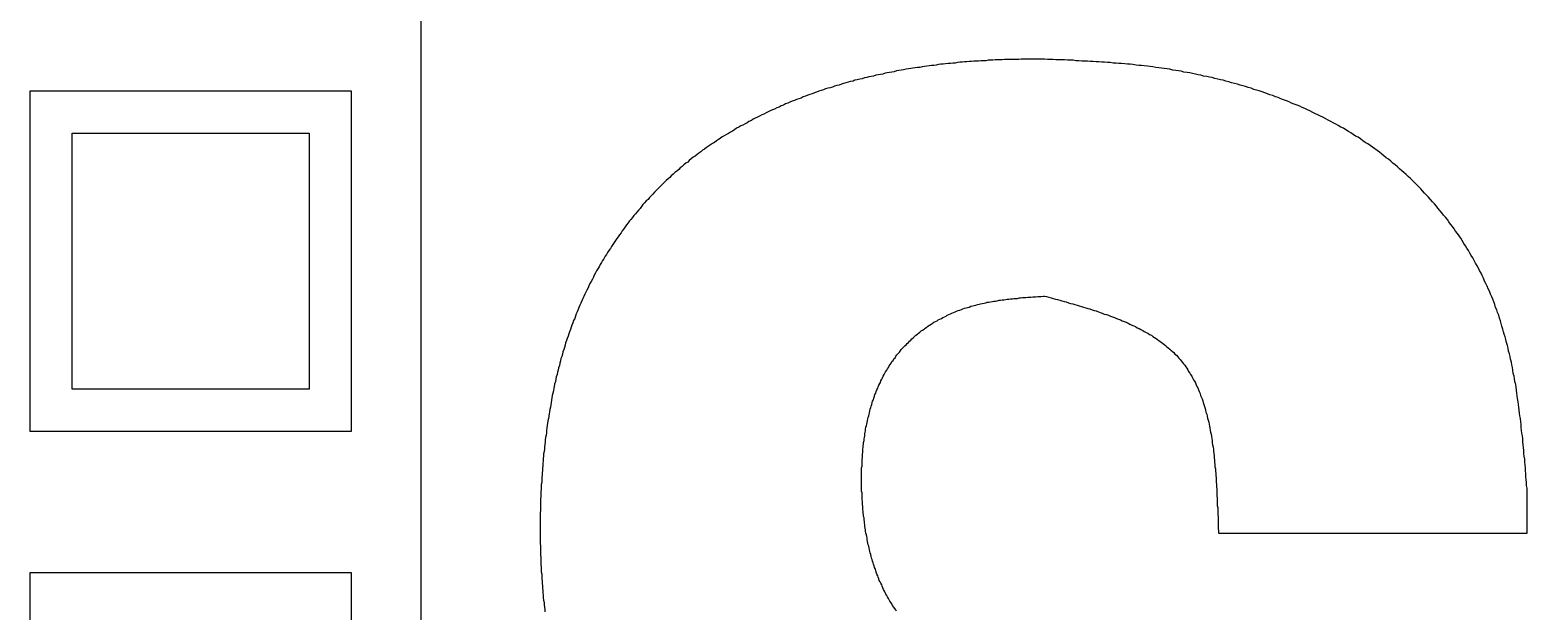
# Model space of a CAD drawing. Extents: x 79 to 365, y 158 to 362.
# Drawn here: x 126.534 to 130.348, y 337.45 to 338.929 of the extents above; entities that cross this region are included whole.
import ezdxf

# ---------------------------------------------------------------- set-up
doc = ezdxf.new("R2010")
doc.units = 0
doc.linetypes.add('CENTER', pattern=[17.5, 13, -1.5, 1.5, -1.5])
doc.layers.get('0').update_dxf_attribs({"linetype": 'CONTINUOUS'})
doc.layers.add('CENTER', color=1, linetype='CENTER')

msp = doc.modelspace()

# ---------------------------------------------------------------- linework, layer by layer
at = {"color": 7, "linetype": 'CONTINUOUS'}
for p, q in [((126.5344, 338.7737), (126.5344, 337.9078)), ((127.3535, 338.7737), (126.5344, 338.7737)), ((127.3535, 337.9078), (127.3535, 338.7737)), ((126.6417, 338.0151), (126.6417, 338.6665)), ((126.6417, 338.6665), (127.2458, 338.6665)), ((127.2458, 338.6665), (127.2458, 338.0151)), ((127.2458, 338.0151), (126.6417, 338.0151)), ((126.5344, 337.9078), (127.3535, 337.9078)), ((130.3479, 337.6486), (130.3479, 337.7626)), ((129.5618, 337.6486), (130.3479, 337.6486)), ((126.5344, 337.5473), (126.5344, 334.7122)), ((127.3535, 337.5473), (126.5344, 337.5473)), ((127.3535, 334.7122), (127.3535, 337.5473))]:
    msp.add_line(p, q, dxfattribs=at)
at = {"color": 7}
for points in [[(129.119, 338.855, 0), (129.113, 338.855, 0), (129.107, 338.855, 0), (129.101, 338.855, 0), (129.095, 338.855, 0), (129.089, 338.855, 0), (129.083, 338.855, 0), (129.077, 338.855, 0), (129.071, 338.855, 0), (129.065, 338.855, 0), (129.059, 338.855, 0), (129.053, 338.854, 0), (129.047, 338.854, 0), (129.041, 338.854, 0), (129.035, 338.854, 0), (129.029, 338.854, 0), (129.023, 338.854, 0), (129.017, 338.854, 0), (129.011, 338.853, 0), (129.005, 338.853, 0), (128.999, 338.853, 0), (128.993, 338.853, 0), (128.987, 338.852, 0), (128.981, 338.852, 0), (128.975, 338.852, 0), (128.969, 338.851, 0), (128.963, 338.851, 0), (128.957, 338.851, 0), (128.951, 338.85, 0), (128.945, 338.85, 0), (128.939, 338.85, 0), (128.933, 338.849, 0), (128.927, 338.849, 0), (128.921, 338.848, 0), (128.915, 338.848, 0), (128.909, 338.847, 0), (128.903, 338.847, 0), (128.897, 338.846, 0), (128.891, 338.845, 0), (128.885, 338.845, 0), (128.879, 338.844, 0), (128.873, 338.844, 0), (128.867, 338.843, 0), (128.861, 338.842, 0), (128.855, 338.842, 0), (128.849, 338.841, 0), (128.843, 338.84, 0), (128.837, 338.839, 0), (128.831, 338.839, 0), (128.825, 338.838, 0), (128.819, 338.837, 0), (128.813, 338.836, 0), (128.807, 338.835, 0), (128.801, 338.834, 0), (128.795, 338.834, 0), (128.789, 338.833, 0), (128.783, 338.832, 0), (128.778, 338.831, 0), (128.772, 338.83, 0), (128.766, 338.829, 0), (128.76, 338.828, 0), (128.754, 338.827, 0), (128.748, 338.826, 0), (128.742, 338.825, 0), (128.736, 338.823, 0), (128.73, 338.822, 0), (128.724, 338.821, 0), (128.718, 338.82, 0), (128.713, 338.819, 0), (128.707, 338.817, 0), (128.701, 338.816, 0), (128.695, 338.815, 0), (128.689, 338.814, 0), (128.683, 338.812, 0), (128.677, 338.811, 0), (128.671, 338.81, 0), (128.666, 338.808, 0), (128.66, 338.807, 0), (128.654, 338.805, 0), (128.648, 338.804, 0), (128.642, 338.802, 0), (128.636, 338.801, 0), (128.631, 338.799, 0), (128.625, 338.798, 0), (128.619, 338.796, 0), (128.613, 338.795, 0), (128.607, 338.793, 0), (128.602, 338.791, 0), (128.596, 338.789, 0), (128.59, 338.788, 0), (128.584, 338.786, 0), (128.579, 338.784, 0), (128.573, 338.782, 0), (128.567, 338.781, 0), (128.561, 338.779, 0), (128.556, 338.777, 0), (128.55, 338.775, 0), (128.544, 338.773, 0), (128.538, 338.771, 0), (128.533, 338.769, 0), (128.527, 338.767, 0), (128.521, 338.765, 0), (128.516, 338.763, 0), (128.51, 338.761, 0), (128.504, 338.759, 0), (128.499, 338.756, 0), (128.493, 338.754, 0), (128.487, 338.752, 0), (128.482, 338.75, 0), (128.476, 338.748, 0), (128.47, 338.745, 0), (128.465, 338.743, 0), (128.459, 338.741, 0), (128.454, 338.738, 0), (128.448, 338.736, 0), (128.443, 338.733, 0), (128.437, 338.731, 0), (128.431, 338.728, 0), (128.426, 338.726, 0), (128.42, 338.723, 0), (128.415, 338.721, 0), (128.41, 338.718, 0), (128.404, 338.715, 0), (128.399, 338.713, 0), (128.393, 338.71, 0), (128.388, 338.707, 0), (128.382, 338.705, 0), (128.377, 338.702, 0), (128.372, 338.699, 0), (128.366, 338.696, 0), (128.361, 338.693, 0), (128.356, 338.69, 0), (128.35, 338.687, 0), (128.345, 338.685, 0), (128.34, 338.682, 0), (128.334, 338.679, 0), (128.329, 338.675, 0), (128.324, 338.672, 0), (128.319, 338.669, 0), (128.314, 338.666, 0), (128.309, 338.663, 0), (128.303, 338.66, 0), (128.298, 338.657, 0), (128.293, 338.653, 0), (128.288, 338.65, 0), (128.283, 338.647, 0), (128.278, 338.643, 0), (128.273, 338.64, 0), (128.268, 338.637, 0), (128.263, 338.633, 0), (128.258, 338.63, 0), (128.253, 338.626, 0), (128.248, 338.623, 0), (128.243, 338.619, 0), (128.238, 338.616, 0), (128.234, 338.612, 0), (128.229, 338.608, 0), (128.224, 338.605, 0), (128.219, 338.601, 0), (128.214, 338.597, 0), (128.21, 338.593, 0), (128.205, 338.59, 0), (128.2, 338.586, 0), (128.196, 338.582, 0), (128.191, 338.578, 0), (128.187, 338.574, 0), (128.182, 338.57, 0), (128.177, 338.566, 0), (128.173, 338.562, 0), (128.168, 338.558, 0), (128.164, 338.554, 0), (128.16, 338.55, 0), (128.155, 338.546, 0), (128.151, 338.542, 0), (128.146, 338.537, 0), (128.142, 338.533, 0), (128.138, 338.529, 0), (128.134, 338.525, 0), (128.129, 338.52, 0), (128.125, 338.516, 0), (128.121, 338.511, 0), (128.117, 338.507, 0), (128.113, 338.503, 0), (128.109, 338.498, 0), (128.104, 338.494, 0), (128.1, 338.489, 0), (128.096, 338.485, 0), (128.092, 338.48, 0), (128.089, 338.475, 0), (128.085, 338.471, 0), (128.081, 338.466, 0), (128.077, 338.461, 0), (128.073, 338.457, 0), (128.069, 338.452, 0), (128.065, 338.447, 0), (128.062, 338.443, 0), (128.058, 338.438, 0), (128.054, 338.433, 0), (128.051, 338.428, 0), (128.047, 338.423, 0), (128.043, 338.418, 0), (128.04, 338.413, 0), (128.036, 338.408, 0), (128.033, 338.403, 0), (128.029, 338.398, 0), (128.026, 338.393, 0), (128.023, 338.388, 0), (128.019, 338.383, 0), (128.016, 338.378, 0), (128.013, 338.373, 0), (128.009, 338.368, 0), (128.006, 338.363, 0), (128.003, 338.358, 0), (128, 338.353, 0), (127.996, 338.347, 0), (127.993, 338.342, 0), (127.99, 338.337, 0), (127.987, 338.332, 0), (127.984, 338.326, 0), (127.981, 338.321, 0), (127.978, 338.316, 0), (127.975, 338.311, 0), (127.972, 338.305, 0), (127.97, 338.3, 0), (127.967, 338.295, 0), (127.964, 338.289, 0), (127.961, 338.284, 0), (127.958, 338.278, 0), (127.956, 338.273, 0), (127.953, 338.267, 0), (127.95, 338.262, 0), (127.948, 338.257, 0), (127.945, 338.251, 0), (127.943, 338.246, 0), (127.94, 338.24, 0), (127.938, 338.234, 0), (127.935, 338.229, 0), (127.933, 338.223, 0), (127.931, 338.218, 0), (127.928, 338.212, 0), (127.926, 338.207, 0), (127.924, 338.201, 0), (127.922, 338.195, 0), (127.919, 338.19, 0), (127.917, 338.184, 0), (127.915, 338.178, 0), (127.913, 338.173, 0), (127.911, 338.167, 0), (127.909, 338.161, 0), (127.907, 338.156, 0), (127.905, 338.15, 0), (127.903, 338.144, 0), (127.901, 338.139, 0), (127.899, 338.133, 0), (127.898, 338.127, 0), (127.896, 338.121, 0), (127.894, 338.116, 0), (127.892, 338.11, 0), (127.891, 338.104, 0), (127.889, 338.098, 0), (127.887, 338.093, 0), (127.886, 338.087, 0), (127.884, 338.081, 0), (127.883, 338.075, 0), (127.881, 338.069, 0), (127.88, 338.063, 0), (127.878, 338.058, 0), (127.877, 338.052, 0), (127.875, 338.046, 0), (127.874, 338.04, 0), (127.873, 338.034, 0), (127.871, 338.028, 0), (127.87, 338.022, 0), (127.869, 338.017, 0), (127.868, 338.011, 0), (127.866, 338.005, 0), (127.865, 337.999, 0), (127.864, 337.993, 0), (127.863, 337.987, 0), (127.862, 337.981, 0), (127.861, 337.975, 0), (127.86, 337.969, 0), (127.859, 337.963, 0), (127.858, 337.957, 0), (127.857, 337.952, 0), (127.856, 337.946, 0), (127.855, 337.94, 0), (127.854, 337.934, 0), (127.853, 337.928, 0), (127.852, 337.922, 0), (127.851, 337.916, 0), (127.85, 337.91, 0), (127.85, 337.904, 0), (127.849, 337.898, 0), (127.848, 337.892, 0), (127.847, 337.886, 0), (127.847, 337.88, 0), (127.846, 337.874, 0), (127.845, 337.868, 0), (127.845, 337.862, 0), (127.844, 337.856, 0), (127.843, 337.85, 0), (127.843, 337.844, 0), (127.842, 337.838, 0), (127.842, 337.832, 0), (127.841, 337.826, 0), (127.841, 337.82, 0), (127.84, 337.814, 0), (127.84, 337.808, 0), (127.839, 337.802, 0), (127.839, 337.796, 0), (127.838, 337.79, 0), (127.838, 337.784, 0), (127.838, 337.778, 0), (127.837, 337.772, 0), (127.837, 337.766, 0), (127.837, 337.76, 0), (127.836, 337.754, 0), (127.836, 337.748, 0), (127.836, 337.742, 0), (127.835, 337.736, 0), (127.835, 337.73, 0), (127.835, 337.724, 0), (127.835, 337.718, 0), (127.835, 337.712, 0), (127.835, 337.706, 0), (127.834, 337.7, 0), (127.834, 337.694, 0), (127.834, 337.688, 0), (127.834, 337.682, 0), (127.834, 337.676, 0), (127.834, 337.67, 0), (127.834, 337.664, 0), (127.834, 337.658, 0), (127.834, 337.652, 0), (127.834, 337.646, 0), (127.834, 337.64, 0), (127.834, 337.634, 0), (127.834, 337.628, 0), (127.834, 337.622, 0), (127.835, 337.616, 0), (127.835, 337.61, 0), (127.835, 337.604, 0), (127.835, 337.598, 0), (127.835, 337.592, 0), (127.836, 337.586, 0), (127.836, 337.58, 0), (127.836, 337.574, 0), (127.836, 337.568, 0), (127.837, 337.562, 0), (127.837, 337.556, 0), (127.837, 337.55, 0), (127.838, 337.544, 0), (127.838, 337.538, 0), (127.838, 337.532, 0), (127.839, 337.526, 0), (127.839, 337.52, 0), (127.84, 337.514, 0), (127.84, 337.508, 0), (127.841, 337.502, 0), (127.841, 337.496, 0), (127.842, 337.49, 0), (127.842, 337.484, 0), (127.843, 337.478, 0), (127.844, 337.472, 0), (127.844, 337.466, 0), (127.845, 337.46, 0), (127.846, 337.454, 0), (127.846, 337.448, 0)], [(130.348, 337.763, 0), (130.347, 337.77, 0), (130.347, 337.777, 0), (130.346, 337.785, 0), (130.345, 337.792, 0), (130.345, 337.8, 0), (130.344, 337.807, 0), (130.344, 337.814, 0), (130.343, 337.822, 0), (130.342, 337.829, 0), (130.342, 337.837, 0), (130.341, 337.844, 0), (130.34, 337.851, 0), (130.34, 337.859, 0), (130.339, 337.866, 0), (130.338, 337.873, 0), (130.337, 337.881, 0), (130.337, 337.888, 0), (130.336, 337.896, 0), (130.335, 337.903, 0), (130.334, 337.91, 0), (130.333, 337.918, 0), (130.333, 337.925, 0), (130.332, 337.932, 0), (130.331, 337.94, 0), (130.33, 337.947, 0), (130.329, 337.954, 0), (130.328, 337.961, 0), (130.327, 337.969, 0), (130.326, 337.976, 0), (130.325, 337.983, 0), (130.324, 337.991, 0), (130.323, 337.998, 0), (130.322, 338.005, 0), (130.321, 338.012, 0), (130.32, 338.02, 0), (130.319, 338.027, 0), (130.317, 338.034, 0), (130.316, 338.041, 0), (130.315, 338.048, 0), (130.313, 338.055, 0), (130.312, 338.063, 0), (130.311, 338.07, 0), (130.309, 338.077, 0), (130.308, 338.084, 0), (130.306, 338.091, 0), (130.305, 338.098, 0), (130.303, 338.105, 0), (130.301, 338.112, 0), (130.3, 338.119, 0), (130.298, 338.126, 0), (130.296, 338.134, 0), (130.294, 338.141, 0), (130.292, 338.148, 0), (130.29, 338.155, 0), (130.288, 338.161, 0), (130.286, 338.168, 0), (130.284, 338.175, 0), (130.282, 338.182, 0), (130.28, 338.189, 0), (130.278, 338.196, 0), (130.276, 338.203, 0), (130.273, 338.21, 0), (130.271, 338.217, 0), (130.268, 338.223, 0), (130.266, 338.23, 0), (130.263, 338.237, 0), (130.261, 338.244, 0), (130.258, 338.25, 0), (130.255, 338.257, 0), (130.252, 338.264, 0), (130.249, 338.27, 0), (130.246, 338.277, 0), (130.243, 338.284, 0), (130.24, 338.29, 0), (130.237, 338.297, 0), (130.234, 338.304, 0), (130.231, 338.31, 0), (130.227, 338.317, 0), (130.224, 338.323, 0), (130.221, 338.329, 0), (130.217, 338.336, 0), (130.213, 338.342, 0), (130.21, 338.349, 0), (130.206, 338.355, 0), (130.202, 338.361, 0), (130.199, 338.368, 0), (130.195, 338.374, 0), (130.191, 338.38, 0), (130.187, 338.386, 0), (130.183, 338.393, 0), (130.179, 338.399, 0), (130.175, 338.405, 0), (130.171, 338.411, 0), (130.166, 338.417, 0), (130.162, 338.423, 0), (130.158, 338.429, 0), (130.153, 338.435, 0), (130.149, 338.441, 0), (130.145, 338.447, 0), (130.14, 338.453, 0), (130.135, 338.458, 0), (130.131, 338.464, 0), (130.126, 338.47, 0), (130.121, 338.476, 0), (130.117, 338.481, 0), (130.112, 338.487, 0), (130.107, 338.492, 0), (130.102, 338.498, 0), (130.097, 338.504, 0), (130.092, 338.509, 0), (130.087, 338.514, 0), (130.082, 338.52, 0), (130.077, 338.525, 0), (130.072, 338.53, 0), (130.066, 338.536, 0), (130.061, 338.541, 0), (130.056, 338.546, 0), (130.051, 338.551, 0), (130.045, 338.556, 0), (130.04, 338.561, 0), (130.034, 338.566, 0), (130.029, 338.571, 0), (130.023, 338.576, 0), (130.018, 338.581, 0), (130.012, 338.586, 0), (130.006, 338.59, 0), (130.001, 338.595, 0), (129.995, 338.6, 0), (129.989, 338.604, 0), (129.983, 338.609, 0), (129.978, 338.613, 0), (129.972, 338.618, 0), (129.966, 338.622, 0), (129.96, 338.627, 0), (129.954, 338.631, 0), (129.948, 338.635, 0), (129.942, 338.639, 0), (129.936, 338.643, 0), (129.93, 338.647, 0), (129.924, 338.652, 0), (129.918, 338.656, 0), (129.911, 338.659, 0), (129.905, 338.663, 0), (129.899, 338.667, 0), (129.893, 338.671, 0), (129.886, 338.675, 0), (129.88, 338.679, 0), (129.874, 338.682, 0), (129.867, 338.686, 0), (129.861, 338.689, 0), (129.854, 338.693, 0), (129.848, 338.696, 0), (129.841, 338.7, 0), (129.835, 338.703, 0), (129.828, 338.707, 0), (129.822, 338.71, 0), (129.815, 338.713, 0), (129.809, 338.716, 0), (129.802, 338.719, 0), (129.795, 338.723, 0), (129.789, 338.726, 0), (129.782, 338.729, 0), (129.775, 338.732, 0), (129.769, 338.735, 0), (129.762, 338.738, 0), (129.755, 338.74, 0), (129.748, 338.743, 0), (129.742, 338.746, 0), (129.735, 338.749, 0), (129.728, 338.751, 0), (129.721, 338.754, 0), (129.714, 338.757, 0), (129.707, 338.759, 0), (129.7, 338.762, 0), (129.693, 338.764, 0), (129.687, 338.767, 0), (129.68, 338.769, 0), (129.673, 338.772, 0), (129.666, 338.774, 0), (129.659, 338.776, 0), (129.652, 338.778, 0), (129.645, 338.781, 0), (129.638, 338.783, 0), (129.631, 338.785, 0), (129.624, 338.787, 0), (129.617, 338.789, 0), (129.61, 338.791, 0), (129.603, 338.793, 0), (129.595, 338.795, 0), (129.588, 338.797, 0), (129.581, 338.799, 0), (129.574, 338.801, 0), (129.567, 338.802, 0), (129.56, 338.804, 0), (129.553, 338.806, 0), (129.546, 338.808, 0), (129.539, 338.809, 0), (129.532, 338.811, 0), (129.524, 338.812, 0), (129.517, 338.814, 0), (129.51, 338.815, 0), (129.503, 338.817, 0), (129.496, 338.818, 0), (129.489, 338.82, 0), (129.482, 338.821, 0), (129.474, 338.822, 0), (129.467, 338.824, 0), (129.46, 338.825, 0), (129.453, 338.826, 0), (129.446, 338.827, 0), (129.438, 338.829, 0), (129.431, 338.83, 0), (129.424, 338.831, 0), (129.417, 338.832, 0), (129.41, 338.833, 0), (129.402, 338.834, 0), (129.395, 338.835, 0), (129.388, 338.836, 0), (129.381, 338.837, 0), (129.373, 338.838, 0), (129.366, 338.839, 0), (129.359, 338.839, 0), (129.352, 338.84, 0), (129.344, 338.841, 0), (129.337, 338.842, 0), (129.33, 338.842, 0), (129.323, 338.843, 0), (129.315, 338.844, 0), (129.308, 338.844, 0), (129.301, 338.845, 0), (129.294, 338.845, 0), (129.286, 338.846, 0), (129.279, 338.846, 0), (129.272, 338.847, 0), (129.265, 338.847, 0), (129.257, 338.848, 0), (129.25, 338.848, 0), (129.243, 338.849, 0), (129.235, 338.849, 0), (129.228, 338.85, 0), (129.221, 338.85, 0), (129.214, 338.85, 0), (129.206, 338.851, 0), (129.199, 338.851, 0), (129.192, 338.852, 0), (129.184, 338.852, 0), (129.177, 338.852, 0), (129.17, 338.853, 0), (129.163, 338.853, 0), (129.155, 338.853, 0), (129.148, 338.853, 0), (129.141, 338.854, 0), (129.133, 338.854, 0), (129.126, 338.854, 0), (129.119, 338.855, 0)], [(128.742, 337.45, 0), (128.74, 337.453, 0), (128.737, 337.457, 0), (128.735, 337.46, 0), (128.732, 337.464, 0), (128.73, 337.468, 0), (128.728, 337.471, 0), (128.725, 337.475, 0), (128.723, 337.479, 0), (128.721, 337.482, 0), (128.719, 337.486, 0), (128.717, 337.49, 0), (128.715, 337.493, 0), (128.713, 337.497, 0), (128.711, 337.501, 0), (128.709, 337.505, 0), (128.707, 337.509, 0), (128.705, 337.513, 0), (128.704, 337.517, 0), (128.702, 337.521, 0), (128.7, 337.524, 0), (128.698, 337.528, 0), (128.697, 337.532, 0), (128.695, 337.536, 0), (128.694, 337.54, 0), (128.692, 337.544, 0), (128.69, 337.549, 0), (128.689, 337.553, 0), (128.688, 337.557, 0), (128.686, 337.561, 0), (128.685, 337.565, 0), (128.683, 337.569, 0), (128.682, 337.573, 0), (128.681, 337.577, 0), (128.68, 337.581, 0), (128.678, 337.585, 0), (128.677, 337.59, 0), (128.676, 337.594, 0), (128.675, 337.598, 0), (128.674, 337.602, 0), (128.673, 337.606, 0), (128.672, 337.611, 0), (128.671, 337.615, 0), (128.67, 337.619, 0), (128.669, 337.623, 0), (128.668, 337.627, 0), (128.667, 337.632, 0), (128.667, 337.636, 0), (128.666, 337.64, 0), (128.665, 337.644, 0), (128.664, 337.648, 0), (128.663, 337.653, 0), (128.663, 337.657, 0), (128.662, 337.661, 0), (128.661, 337.665, 0), (128.661, 337.67, 0), (128.66, 337.674, 0), (128.66, 337.678, 0), (128.659, 337.682, 0), (128.659, 337.687, 0), (128.658, 337.691, 0), (128.658, 337.695, 0), (128.657, 337.699, 0), (128.657, 337.704, 0), (128.656, 337.708, 0), (128.656, 337.712, 0), (128.656, 337.717, 0), (128.655, 337.721, 0), (128.655, 337.725, 0), (128.655, 337.729, 0), (128.654, 337.734, 0), (128.654, 337.738, 0), (128.654, 337.742, 0), (128.654, 337.746, 0), (128.654, 337.751, 0), (128.653, 337.755, 0), (128.653, 337.759, 0), (128.653, 337.764, 0), (128.653, 337.768, 0), (128.653, 337.772, 0), (128.653, 337.777, 0), (128.653, 337.781, 0), (128.653, 337.785, 0), (128.653, 337.789, 0), (128.653, 337.794, 0), (128.653, 337.798, 0), (128.653, 337.802, 0), (128.653, 337.807, 0), (128.653, 337.811, 0), (128.653, 337.815, 0), (128.654, 337.819, 0), (128.654, 337.824, 0), (128.654, 337.828, 0), (128.654, 337.832, 0), (128.654, 337.837, 0), (128.655, 337.841, 0), (128.655, 337.845, 0), (128.655, 337.849, 0), (128.656, 337.854, 0), (128.656, 337.858, 0), (128.656, 337.862, 0), (128.657, 337.867, 0), (128.657, 337.871, 0), (128.658, 337.875, 0), (128.658, 337.879, 0), (128.659, 337.884, 0), (128.659, 337.888, 0), (128.66, 337.892, 0), (128.661, 337.896, 0), (128.661, 337.901, 0), (128.662, 337.905, 0), (128.663, 337.909, 0), (128.663, 337.913, 0), (128.664, 337.918, 0), (128.665, 337.922, 0), (128.666, 337.926, 0), (128.667, 337.93, 0), (128.668, 337.934, 0), (128.669, 337.939, 0), (128.67, 337.943, 0), (128.671, 337.947, 0), (128.672, 337.951, 0), (128.673, 337.955, 0), (128.674, 337.96, 0), (128.675, 337.964, 0), (128.676, 337.968, 0), (128.677, 337.972, 0), (128.679, 337.976, 0), (128.68, 337.98, 0), (128.681, 337.984, 0), (128.683, 337.988, 0), (128.684, 337.992, 0), (128.686, 337.997, 0), (128.687, 338.001, 0), (128.689, 338.005, 0), (128.69, 338.009, 0), (128.692, 338.013, 0), (128.694, 338.017, 0), (128.695, 338.021, 0), (128.697, 338.025, 0), (128.699, 338.029, 0), (128.701, 338.032, 0), (128.702, 338.036, 0), (128.704, 338.04, 0), (128.706, 338.044, 0), (128.708, 338.048, 0), (128.71, 338.052, 0), (128.712, 338.056, 0), (128.714, 338.059, 0), (128.717, 338.063, 0), (128.719, 338.067, 0), (128.721, 338.07, 0), (128.723, 338.074, 0), (128.726, 338.078, 0), (128.728, 338.081, 0), (128.73, 338.085, 0), (128.733, 338.088, 0), (128.735, 338.092, 0), (128.738, 338.095, 0), (128.74, 338.099, 0), (128.743, 338.102, 0), (128.746, 338.106, 0), (128.749, 338.109, 0), (128.751, 338.112, 0), (128.754, 338.116, 0), (128.757, 338.119, 0), (128.76, 338.122, 0), (128.763, 338.125, 0), (128.766, 338.128, 0), (128.769, 338.131, 0), (128.772, 338.134, 0), (128.775, 338.137, 0), (128.778, 338.14, 0), (128.781, 338.143, 0), (128.785, 338.146, 0), (128.788, 338.149, 0), (128.791, 338.152, 0), (128.795, 338.155, 0), (128.798, 338.157, 0), (128.801, 338.16, 0), (128.805, 338.163, 0), (128.808, 338.165, 0), (128.812, 338.168, 0), (128.815, 338.17, 0), (128.819, 338.173, 0), (128.822, 338.175, 0), (128.826, 338.178, 0), (128.83, 338.18, 0), (128.833, 338.182, 0), (128.837, 338.185, 0), (128.841, 338.187, 0), (128.845, 338.189, 0), (128.848, 338.191, 0), (128.852, 338.193, 0), (128.856, 338.195, 0), (128.86, 338.197, 0), (128.864, 338.199, 0), (128.868, 338.201, 0), (128.871, 338.203, 0), (128.875, 338.205, 0), (128.879, 338.207, 0), (128.883, 338.208, 0), (128.887, 338.21, 0), (128.891, 338.212, 0), (128.895, 338.213, 0), (128.899, 338.215, 0), (128.903, 338.216, 0), (128.907, 338.218, 0), (128.911, 338.219, 0), (128.915, 338.221, 0), (128.919, 338.222, 0), (128.923, 338.223, 0), (128.927, 338.224, 0), (128.931, 338.226, 0), (128.936, 338.227, 0), (128.94, 338.228, 0), (128.944, 338.229, 0), (128.948, 338.23, 0), (128.952, 338.231, 0), (128.956, 338.232, 0), (128.96, 338.233, 0), (128.965, 338.234, 0), (128.969, 338.235, 0), (128.973, 338.236, 0), (128.977, 338.236, 0), (128.981, 338.237, 0), (128.986, 338.238, 0), (128.99, 338.239, 0), (128.994, 338.239, 0), (128.998, 338.24, 0), (129.003, 338.241, 0), (129.007, 338.241, 0), (129.011, 338.242, 0), (129.015, 338.242, 0), (129.02, 338.243, 0), (129.024, 338.244, 0), (129.028, 338.244, 0), (129.032, 338.245, 0), (129.037, 338.245, 0), (129.041, 338.246, 0), (129.045, 338.246, 0), (129.05, 338.246, 0), (129.054, 338.247, 0), (129.058, 338.247, 0), (129.063, 338.248, 0), (129.067, 338.248, 0), (129.071, 338.248, 0), (129.076, 338.249, 0), (129.08, 338.249, 0), (129.084, 338.249, 0), (129.089, 338.25, 0), (129.093, 338.25, 0), (129.097, 338.25, 0), (129.102, 338.251, 0), (129.106, 338.251, 0), (129.11, 338.251, 0), (129.115, 338.252, 0), (129.119, 338.252, 0)], [(129.119, 338.252, 0), (129.124, 338.251, 0), (129.13, 338.249, 0), (129.136, 338.247, 0), (129.141, 338.246, 0), (129.147, 338.244, 0), (129.152, 338.243, 0), (129.158, 338.241, 0), (129.163, 338.24, 0), (129.169, 338.238, 0), (129.174, 338.237, 0), (129.18, 338.235, 0), (129.185, 338.233, 0), (129.191, 338.232, 0), (129.196, 338.23, 0), (129.202, 338.229, 0), (129.207, 338.227, 0), (129.213, 338.225, 0), (129.218, 338.224, 0), (129.224, 338.222, 0), (129.229, 338.22, 0), (129.234, 338.219, 0), (129.24, 338.217, 0), (129.245, 338.215, 0), (129.25, 338.214, 0), (129.256, 338.212, 0), (129.261, 338.21, 0), (129.266, 338.208, 0), (129.271, 338.206, 0), (129.277, 338.205, 0), (129.282, 338.203, 0), (129.287, 338.201, 0), (129.292, 338.199, 0), (129.297, 338.197, 0), (129.302, 338.195, 0), (129.307, 338.193, 0), (129.312, 338.191, 0), (129.317, 338.189, 0), (129.322, 338.187, 0), (129.327, 338.185, 0), (129.332, 338.183, 0), (129.336, 338.18, 0), (129.341, 338.178, 0), (129.346, 338.176, 0), (129.351, 338.174, 0), (129.355, 338.171, 0), (129.36, 338.169, 0), (129.364, 338.167, 0), (129.369, 338.164, 0), (129.373, 338.162, 0), (129.378, 338.159, 0), (129.382, 338.157, 0), (129.386, 338.154, 0), (129.391, 338.152, 0), (129.395, 338.149, 0), (129.399, 338.146, 0), (129.403, 338.144, 0), (129.407, 338.141, 0), (129.411, 338.138, 0), (129.415, 338.135, 0), (129.419, 338.132, 0), (129.423, 338.129, 0), (129.427, 338.126, 0), (129.43, 338.123, 0), (129.434, 338.12, 0), (129.438, 338.117, 0), (129.441, 338.114, 0), (129.445, 338.111, 0), (129.448, 338.108, 0), (129.451, 338.104, 0), (129.455, 338.101, 0), (129.458, 338.097, 0), (129.461, 338.094, 0), (129.464, 338.09, 0), (129.467, 338.087, 0), (129.47, 338.083, 0), (129.473, 338.079, 0), (129.476, 338.076, 0), (129.479, 338.072, 0), (129.481, 338.068, 0), (129.484, 338.064, 0), (129.486, 338.06, 0), (129.489, 338.056, 0), (129.491, 338.052, 0), (129.494, 338.048, 0), (129.496, 338.044, 0), (129.498, 338.039, 0), (129.501, 338.035, 0), (129.503, 338.031, 0), (129.505, 338.026, 0), (129.507, 338.022, 0), (129.509, 338.018, 0), (129.511, 338.013, 0), (129.513, 338.009, 0), (129.515, 338.004, 0), (129.516, 337.999, 0), (129.518, 337.995, 0), (129.52, 337.99, 0), (129.522, 337.985, 0), (129.523, 337.981, 0), (129.525, 337.976, 0), (129.526, 337.971, 0), (129.528, 337.966, 0), (129.529, 337.961, 0), (129.53, 337.956, 0), (129.532, 337.951, 0), (129.533, 337.946, 0), (129.534, 337.941, 0), (129.536, 337.936, 0), (129.537, 337.931, 0), (129.538, 337.926, 0), (129.539, 337.921, 0), (129.54, 337.916, 0), (129.541, 337.91, 0), (129.542, 337.905, 0), (129.543, 337.9, 0), (129.544, 337.894, 0), (129.545, 337.889, 0), (129.546, 337.884, 0), (129.546, 337.878, 0), (129.547, 337.873, 0), (129.548, 337.867, 0), (129.549, 337.862, 0), (129.549, 337.857, 0), (129.55, 337.851, 0), (129.551, 337.845, 0), (129.551, 337.84, 0), (129.552, 337.834, 0), (129.552, 337.829, 0), (129.553, 337.823, 0), (129.553, 337.817, 0), (129.554, 337.812, 0), (129.554, 337.806, 0), (129.555, 337.8, 0), (129.555, 337.795, 0), (129.556, 337.789, 0), (129.556, 337.783, 0), (129.556, 337.778, 0), (129.557, 337.772, 0), (129.557, 337.766, 0), (129.558, 337.76, 0), (129.558, 337.754, 0), (129.558, 337.749, 0), (129.558, 337.743, 0), (129.559, 337.737, 0), (129.559, 337.731, 0), (129.559, 337.725, 0), (129.559, 337.719, 0), (129.56, 337.713, 0), (129.56, 337.708, 0), (129.56, 337.702, 0), (129.56, 337.696, 0), (129.561, 337.69, 0), (129.561, 337.684, 0), (129.561, 337.678, 0), (129.561, 337.672, 0), (129.561, 337.666, 0), (129.561, 337.66, 0), (129.562, 337.654, 0), (129.562, 337.649, 0)]]:
    msp.add_polyline3d(points, dxfattribs=at)
at = {"layer": 'CENTER', "color": 1, "linetype": 'CENTER'}
msp.add_line((127.5311, 278.2557), (127.5311, 361.3355), dxfattribs=at)

doc.saveas('drawing.dxf')
